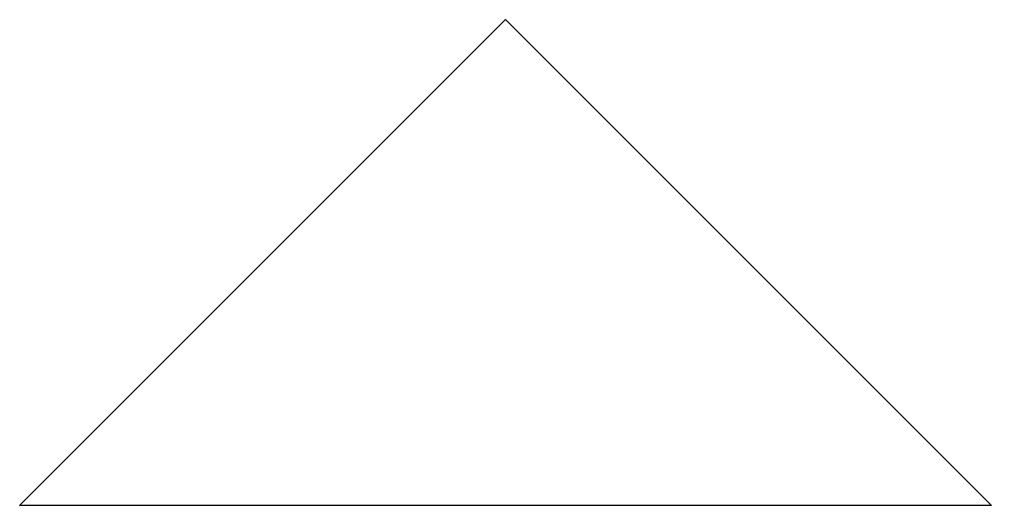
# Model space of a CAD drawing. Header units: millimetres. Extents: x 50 to 70, y 0 to 10.
import ezdxf

# ---------------------------------------------------------------- set-up
doc = ezdxf.new("R2010")
doc.units = ezdxf.units.MM
doc.layers.get('0').update_dxf_attribs({"linetype": 'CONTINUOUS'})

msp = doc.modelspace()

# ---------------------------------------------------------------- linework, layer by layer
msp.add_lwpolyline([(70, 0), (50, 0), (60, 10)], close=True)

doc.saveas('drawing.dxf')
